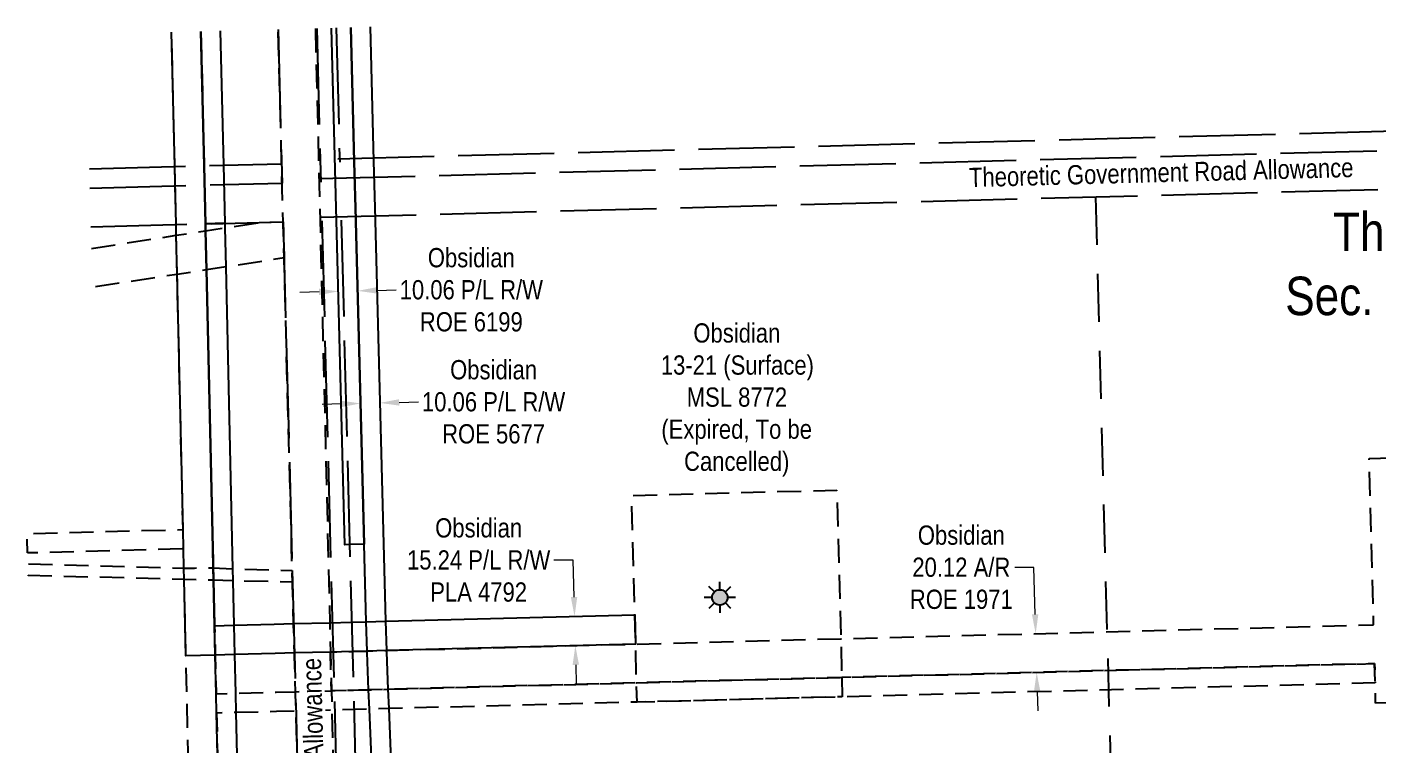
# Model space of a CAD drawing. Extents: x 624250 to 626671, y 5881450 to 5883152.
# Drawn here: x 625591 to 626292, y 5882091 to 5882463 of the extents above; entities that cross this region are included whole.
import ezdxf
from ezdxf.enums import TextEntityAlignment as Align

# ---------------------------------------------------------------- set-up
doc = ezdxf.new("R2010")
doc.units = 0
doc.header["$LTSCALE"] = 5
doc.header["$PDSIZE"] = 0.5
for name, pattern in [('foc-ACCESSROAD', [3.75, 2.5, -1.25]), ('foc-FLOWLINE', [3.75, 2.5, -1.25]), ('foc-LSD', [8, 5, -3]), ('foc-UNSURVEYED', [12.5, 10, -2.5])]:
    doc.linetypes.add(name, pattern=pattern)
doc.layers.get('Defpoints').update_dxf_attribs({"color": 9})
for name, color, linetype in [('C-AR', 13, 'foc-ACCESSROAD'), ('C-FLOWLINE', 13, 'foc-FLOWLINE'), ('C-RW', 13, 'Continuous'), ('C-SYMBOL', 7, 'Continuous'), ('C-WS', 13, 'foc-ACCESSROAD'), ('C-WS-S', 8, 'Continuous'), ('F-EZE', 190, 'foc-FLOWLINE'), ('F-RW', 190, 'Continuous'), ('L-ROAD-T', 7, 'Continuous'), ('L-SECTION-LSD', 7, 'foc-LSD'), ('L-USEC', 7, 'foc-UNSURVEYED')]:
    doc.layers.add(name, color=color, linetype=linetype)
for name, color, linetype, lineweight in [('C-AR-T', 13, 'Continuous', 9), ('C-RW-T', 13, 'Continuous', 9), ('C-WS-T', 13, 'Continuous', 9)]:
    doc.layers.add(name, color=color, linetype=linetype, lineweight=lineweight)
doc.styles.add('175L', font='ARIALN.TTF', dxfattribs={"height": 20})
doc.styles.add('80CG', font='ARIALN.TTF', dxfattribs={"height": 10})
doc.styles.add('80L', font='ARIALN.TTF', dxfattribs={"height": 10})
doc.dimstyles.new('Compass 5 000', dxfattribs={"dimscale": 5, "dimtxt": 9, "dimasz": 2, "dimexe": 0.2, "dimexo": 0.0625, "dimgap": 0.5, "dimtad": 0, "dimtih": 1, "dimtoh": 1, "dimzin": 0, "dimdsep": 46, "dimtxsty": '80CG', "dimcen": 0.1, "dimse1": 1, "dimse2": 1, "dimclrd": 256, "dimclrt": 256, "dimaunit": 1, "dimadec": 4, "dimazin": 0, "dimtfac": 0.06, "dimtofl": 0, "dimtmove": 0, "dimatfit": 1, "dimfxl": 0.2, "dimtolj": 1, "dimtzin": 0, "dimlwd": -1, "dimarcsym": 0})

# ---------------------------------------------------------------- blocks, each defined once
blk = doc.blocks.new('GAS')
h = blk.add_hatch(color=255)
h.dxf.hatch_style = 1
edge = h.paths.add_edge_path()
edge.add_arc((0, 0), 0.9, 0, 360)
for p, q in [((0, 0.81), (0, 1.62)), ((-0.81, 0), (-1.62, 0)), ((-0.57, 0.57), (-1.14, 1.14)), ((0.57, 0.57), (1.14, 1.14)), ((1.62, 0), (0.81, 0)), ((-0.57, -0.57), (-1.14, -1.14)), ((0, -0.81), (0, -1.62)), ((1.14, -1.14), (0.57, -0.57))]:
    blk.add_line(p, q)
blk.add_circle((0, 0), 0.8)
blk = doc.blocks.new('*D447')
at = {"layer": 'C-RW-T', "transparency": 16777216}
for p, q in [((625874.83, 5882186.24), (625864.83, 5882186.24)), ((625875.33, 5882167.02), (625874.83, 5882186.24)), ((625876.25, 5882131.78), (625876.51, 5882121.78))]:
    blk.add_line(p, q, dxfattribs=at)
for points in [[(625877, 5882167.06), (625873.66, 5882166.97), (625875.59, 5882157.02)], [(625877.91, 5882131.82), (625874.58, 5882131.73), (625875.99, 5882141.77)]]:
    blk.add_solid(points, dxfattribs=at)
at = {"layer": 'Defpoints', "color": 0, "transparency": 16777216}
for p in [(625833.92, 5882155.93), (625875.59, 5882157.02), (625834.32, 5882140.69)]:
    blk.add_point(p, dxfattribs=at)
at = {"layer": 'C-RW-T', "transparency": 16777216, "insert": (625825.74, 5882186.24), "char_height": 10, "attachment_point": 5, "style": '80CG'}
blk.add_mtext('\\A1;Obsidian\\P15.24 P/L R/W\\PPLA 4792', dxfattribs=at)
blk = doc.blocks.new('*D450')
at = {"layer": 'C-AR-T', "transparency": 16777216}
for p, q in [((626114.39, 5882182.46), (626104.39, 5882182.46)), ((626115.03, 5882158), (626114.39, 5882182.46)), ((626116.08, 5882117.88), (626116.34, 5882107.89))]:
    blk.add_line(p, q, dxfattribs=at)
for points in [[(626116.7, 5882158.04), (626113.36, 5882157.96), (626115.29, 5882148)], [(626117.74, 5882117.93), (626114.41, 5882117.84), (626115.81, 5882127.88)]]:
    blk.add_solid(points, dxfattribs=at)
at = {"layer": 'Defpoints', "color": 0, "transparency": 16777216}
for p in [(626115.29, 5882148), (626174.93, 5882149.56), (626175.45, 5882129.43)]:
    blk.add_point(p, dxfattribs=at)
at = {"layer": 'C-AR-T', "transparency": 16777216, "insert": (626076.65, 5882182.46), "char_height": 10, "attachment_point": 5, "style": '80CG'}
blk.add_mtext('\\A1;Obsidian\\P20.12 A/R\\PROE 1971', dxfattribs=at)
blk = doc.blocks.new('*D452')
at = {"layer": 'C-RW-T', "transparency": 16777216}
for p, q in [((625754.37, 5882267.39), (625744.37, 5882267.13)), ((625784.42, 5882268.17), (625794.42, 5882268.43))]:
    blk.add_line(p, q, dxfattribs=at)
for points in [[(625754.32, 5882269.05), (625754.41, 5882265.72), (625764.36, 5882267.65)], [(625784.38, 5882269.84), (625784.46, 5882266.5), (625774.42, 5882267.91)]]:
    blk.add_solid(points, dxfattribs=at)
at = {"layer": 'Defpoints', "color": 0, "transparency": 16777216}
for p in [(625774.42, 5882267.91), (625764.39, 5882266.41), (625774.46, 5882266.67)]:
    blk.add_point(p, dxfattribs=at)
at = {"layer": 'C-RW-T', "transparency": 16777216, "insert": (625833.5, 5882268.43), "char_height": 10, "attachment_point": 5, "style": '80CG'}
blk.add_mtext('\\A1;Obsidian\\P10.06 P/L R/W\\PROE 5677', dxfattribs=at)
blk = doc.blocks.new('*D453')
at = {"layer": 'C-RW-T', "transparency": 16777216}
for p, q in [((625742.78, 5882325.62), (625732.78, 5882325.36)), ((625772.83, 5882326.4), (625782.83, 5882326.66))]:
    blk.add_line(p, q, dxfattribs=at)
for points in [[(625742.73, 5882327.29), (625742.82, 5882323.95), (625752.77, 5882325.88)], [(625772.79, 5882328.07), (625772.88, 5882324.74), (625762.84, 5882326.14)]]:
    blk.add_solid(points, dxfattribs=at)
at = {"layer": 'Defpoints', "color": 0, "transparency": 16777216}
for p in [(625762.84, 5882326.14), (625753.33, 5882304.41), (625763.4, 5882304.67)]:
    blk.add_point(p, dxfattribs=at)
at = {"layer": 'C-RW-T', "transparency": 16777216, "insert": (625821.92, 5882326.66), "char_height": 10, "attachment_point": 5, "style": '80CG'}
blk.add_mtext('\\A1;Obsidian\\P10.06 P/L R/W\\PROE 6199', dxfattribs=at)

msp = doc.modelspace()

# ---------------------------------------------------------------- linework, layer by layer
at = {"layer": 'C-AR', "flags": 128}
msp.add_lwpolyline([(625740.875, 5882462.523), (625743.293, 5882362.552), (625748.345, 5882153.703), (625748.712, 5882138.458), (625749.2, 5882118.332), (625749.444, 5882108.27), (625753.047, 5881959.292), (625753.377, 5881945.667), (625754.751, 5881888.871), (625754.994, 5881878.819), (625756.059, 5881834.788), (625760.694, 5881793.924), (625769.426, 5881780.631), (625770.235, 5881749.561), (625741.303, 5881786.264), (625738.449, 5881811.423), (625737.582, 5881844.692), (625736.703, 5881878.401), (625736.441, 5881888.452), (625734.523, 5881962.058), (625734.168, 5881975.704), (625730.726, 5882107.782), (625730.463, 5882117.845), (625729.939, 5882137.969), (625729.542, 5882153.213), (625728.982, 5882174.699), (625728.823, 5882180.805), (625728.492, 5882193.5), (625724.589, 5882343.254), (625724.1, 5882362.046), (625723.314, 5882392.201), (625721.495, 5882462.013)], dxfattribs=at)
at = {"layer": 'C-FLOWLINE', "flags": 128}
for points in [[(626292.172, 5881473.637), (626234.839, 5881528.056), (626191.01, 5881569.656), (626155.318, 5881603.539), (626025.18, 5881727.069), (626022.261, 5881833.202), (625886.617, 5881829.838), (625833.439, 5881876.066), (625818.089, 5881889.41), (625765.397, 5881935.218), (625753.377, 5881945.667), (625734.523, 5881962.058), (625724.22, 5881971.014), (625702.226, 5881990.134), (625691.963, 5881999.055), (625676.4, 5882012.585), (625673.563, 5882136.5), (625672.655, 5882176.148), (625672.521, 5882182.012), (625672.292, 5882192.036), (625591.213, 5882189.924), (625590.932, 5882199.985), (625672.062, 5882202.099), (625669.026, 5882334.709), (625668.561, 5882355.007), (625668.433, 5882360.571), (625667.743, 5882390.729), (625666.144, 5882460.556)], [(625681.387, 5882460.957), (625682.987, 5882391.132), (625683.677, 5882360.976), (625683.76, 5882357.344), (625684.225, 5882337.047), (625687.536, 5882192.433), (625687.769, 5882182.268), (625687.918, 5882175.756), (625688.458, 5882152.143), (625688.808, 5882136.897), (625689.269, 5882116.772), (625699.32, 5882117.033), (625720.401, 5882117.583), (625730.463, 5882117.845), (625749.2, 5882118.332), (625760.618, 5882118.63), (625768.529, 5882118.837), (625778.591, 5882119.098), (625907.819, 5882122.46), (626014.527, 5882125.238), (626291.5, 5882132.461), (626291.76, 5882122.485), (626291.364, 5882122.388), (626014.792, 5882115.175), (625908.084, 5882112.397), (625779.004, 5882109.039), (625768.941, 5882108.778), (625760.88, 5882108.568), (625749.444, 5882108.27), (625730.726, 5882107.782), (625720.663, 5882107.52), (625699.55, 5882106.97), (625689.499, 5882106.708), (625691.652, 5882012.665), (625701.914, 5882003.744), (625723.864, 5881984.661), (625734.168, 5881975.704), (625753.047, 5881959.292), (625765.042, 5881948.865), (625775.333, 5881939.918), (625817.736, 5881903.055), (625833.086, 5881889.711), (625890.278, 5881839.993), (626032.201, 5881843.691), (626035.124, 5881731.509), (626205.236, 5881570.03), (626306.368, 5881474.04)]]:
    msp.add_lwpolyline(points, dxfattribs=at)
at = {"layer": 'C-RW'}
for points in [[(625681.387, 5882460.957), (625682.987, 5882391.132), (625683.677, 5882360.976), (625683.76, 5882357.344), (625684.225, 5882337.047), (625687.536, 5882192.433), (625687.769, 5882182.268), (625687.918, 5882175.756), (625688.458, 5882152.143), (625698.511, 5882152.405), (625719.479, 5882152.951), (625729.542, 5882153.213), (625748.345, 5882153.703), (625759.696, 5882153.999), (625767.318, 5882154.198), (625777.381, 5882154.459), (625906.887, 5882157.834), (625907.263, 5882143.576), (625907.289, 5882142.585), (625777.777, 5882139.216), (625767.715, 5882138.954), (625760.093, 5882138.756), (625748.712, 5882138.458), (625729.939, 5882137.969), (625719.877, 5882137.707), (625698.86, 5882137.159), (625688.808, 5882136.897), (625673.563, 5882136.5), (625672.655, 5882176.148), (625672.521, 5882182.012), (625672.292, 5882192.036), (625672.062, 5882202.099), (625669.026, 5882334.709), (625668.561, 5882355.007), (625668.433, 5882360.571), (625667.743, 5882390.729), (625666.144, 5882460.556)], [(625691.44, 5882461.222), (625693.038, 5882391.398), (625693.729, 5882361.241), (625683.677, 5882360.976), (625682.987, 5882391.132), (625681.387, 5882460.957)], [(625759.271, 5882463.008), (625761.09, 5882393.195), (625761.875, 5882363.041), (625761.897, 5882362.253), (625766.268, 5882194.484), (625758.646, 5882194.286), (625756.205, 5882194.223), (625751.813, 5882362.776), (625749.208, 5882462.743)], [(625772.902, 5882012.172), (625768.941, 5882108.778), (625768.529, 5882118.837), (625767.736, 5882138.169), (625767.715, 5882138.954), (625767.318, 5882154.198), (625766.268, 5882194.484), (625761.897, 5882362.253), (625761.875, 5882363.041), (625761.09, 5882393.195), (625759.271, 5882463.008)], [(625769.333, 5882463.273), (625771.153, 5882393.46), (625771.938, 5882363.305), (625771.959, 5882362.516), (625777.381, 5882154.459), (625777.777, 5882139.216), (625777.798, 5882138.431), (625778.591, 5882119.098), (625779.004, 5882109.039), (625781.018, 5882059.906)]]:
    msp.add_lwpolyline(points, dxfattribs=at)
at = {"layer": 'C-WS', "flags": 128}
msp.add_lwpolyline([(625624.425, 5882348.219), (625668.561, 5882355.007), (625683.76, 5882357.344), (625693.783, 5882358.885), (625712.3, 5882361.733), (625724.1, 5882362.046), (625724.589, 5882343.254), (625694.248, 5882338.587), (625684.225, 5882337.047), (625669.026, 5882334.709), (625624.954, 5882327.932)], dxfattribs=at)
for points in [[(626418.027, 5882163.775), (626418.418, 5882148.771), (626419.294, 5882115.14), (626292.038, 5882111.825), (626291.76, 5882122.485), (626291.5, 5882132.461), (626014.527, 5882125.238), (625907.819, 5882122.46), (625778.591, 5882119.098), (625768.529, 5882118.837), (625760.618, 5882118.63), (625749.2, 5882118.332), (625748.712, 5882138.458), (625760.094, 5882138.756), (625767.715, 5882138.954), (625777.777, 5882139.216), (625907.289, 5882142.585), (626013.996, 5882145.363), (626290.976, 5882152.586), (626288.723, 5882239.08), (626415.979, 5882242.396), (626418.027, 5882163.775)], [(626014.527, 5882125.238), (626014.792, 5882115.175), (625908.084, 5882112.397), (625907.819, 5882122.46), (625907.289, 5882142.585), (625907.263, 5882143.576), (625906.887, 5882157.834), (625905.256, 5882219.796), (626011.962, 5882222.605), (626013.969, 5882146.386), (626013.996, 5882145.363), (626014.527, 5882125.238)]]:
    msp.add_lwpolyline(points, close=True, dxfattribs=at)
at = {"layer": 'F-EZE', "flags": 128}
msp.add_lwpolyline([(625728.823, 5882180.805), (625728.982, 5882174.699), (625718.906, 5882174.959), (625697.982, 5882175.497), (625687.918, 5882175.756), (625672.655, 5882176.148), (625591.539, 5882178.236), (625591.494, 5882179.861), (625591.369, 5882184.341), (625672.521, 5882182.012), (625677.944, 5882182.114), (625687.769, 5882182.268), (625697.842, 5882181.602), (625718.747, 5882181.064), (625728.823, 5882180.805)], close=True, dxfattribs=at)
at = {"layer": 'F-RW'}
msp.add_lwpolyline([(625691.652, 5882012.665), (625689.499, 5882106.708), (625689.268, 5882116.772), (625688.808, 5882136.897), (625688.458, 5882152.143), (625687.918, 5882175.756), (625687.769, 5882182.268), (625687.536, 5882192.433), (625684.225, 5882337.047), (625683.76, 5882357.344), (625683.677, 5882360.975), (625693.729, 5882361.241), (625693.783, 5882358.885), (625694.248, 5882338.587), (625697.842, 5882181.602), (625697.982, 5882175.497), (625698.511, 5882152.405), (625698.86, 5882137.159), (625699.321, 5882117.033), (625699.551, 5882106.97), (625701.914, 5882003.744)], dxfattribs=at)
at = {"layer": 'L-SECTION-LSD'}
msp.add_line((626146.346, 5882375.001), (626167.784, 5881570.936), dxfattribs=at)
at = {"layer": 'L-USEC'}
for p, q in [((625752.572, 5882394.822), (626548.599, 5882415.785)), ((625742.774, 5882384.497), (626548.864, 5882405.726))]:
    msp.add_line(p, q, dxfattribs=at)
at = {"layer": 'L-USEC', "flags": 128}
for points in [[(625721.495, 5882462.013), (625723.576, 5882382.156)], [(625741.604, 5882462.543), (625743.686, 5882382.686)], [(625751.664, 5882462.808), (625753.483, 5882393.01)], [(625623.348, 5882389.576), (625723.303, 5882392.216), (625723.314, 5882392.216)], [(625623.61, 5882379.516), (625723.569, 5882382.156), (625723.576, 5882382.156)], [(625743.298, 5882364.387), (626549.394, 5882385.616)], [(625624.134, 5882359.406), (625724.1, 5882362.046)], [(625724.1, 5882362.046), (625724.1, 5882362.046), (625745.054, 5881557.936)], [(625744.21, 5882362.576), (625744.21, 5882362.57), (625765.164, 5881558.46)], [(625754.269, 5882362.841), (625754.27, 5882362.832), (625775.223, 5881558.723)]]:
    msp.add_lwpolyline(points, dxfattribs=at)

# ---------------------------------------------------------------- block references
at = {"layer": 'C-WS-S', "xscale": 5.000000000000009, "yscale": 5.000000000000009, "zscale": 5.000000000000009}
msp.add_blockref('GAS', (625951.123, 5882166.838), dxfattribs=at)

# ---------------------------------------------------------------- texts
at = {"layer": 'C-SYMBOL', "color": 3, "insert": (626347.539, 5882366.854), "char_height": 20, "width": 203.24229, "attachment_point": 2, "style": '175L'}
msp.add_mtext('Theor. N.W.1/4 \\PSec. 21-47-8-W.5M.', dxfattribs=at)
at = {"layer": 'C-WS-T', "insert": (625919.792, 5882309.274), "char_height": 10, "attachment_point": 1, "style": '80L'}
msp.add_mtext_dynamic_manual_height_columns('\\pi17.56742;Obsidian\\P\\pi0.65064;13-21 (Surface)\\P\\pi14.10221;MSL 8772\\P\\pi0.91667;(Expired, To be \\P\\pi12.72772;Cancelled)', width=78.96841, gutter_width=49.983, heights=[0], dxfattribs=at)
at = {"layer": 'L-ROAD-T', "style": '80L'}
msp.add_text('Theoretic Government Road Allowance', height=10, rotation=1.508352, dxfattribs=at).set_placement((626180.546, 5882387.656), align=Align.MIDDLE_CENTER)

# ---------------------------------------------------------------- dimensions: what is measured, and where the dimension line sits
at = {"layer": 'C-AR-T'}
dim = msp.add_linear_dim(base=(626115.29, 5882148.005), p1=(626175.453, 5882129.434), p2=(626174.929, 5882149.56), angle=91.493825, text='Obsidian\\P20.12 A/R\\PROE 1971', dimstyle='Compass 5 000', dxfattribs=at)
dim.commit()
dim.dimension.update_dxf_attribs({"geometry": '*D450', "text_midpoint": (626076.646, 5882182.46), "dimtype": 161})
at = {"layer": 'C-RW-T'}
for base, p1, p2, angle, text, picture, middle in [((625762.837, 5882326.143), (625753.334, 5882304.406), (625763.397, 5882304.668), 1.492554, 'Obsidian\\P10.06 P/L R/W\\PROE 6199', '*D453', (625821.917, 5882326.664)), ((625774.424, 5882267.91), (625764.394, 5882266.406), (625774.457, 5882266.668), 1.492662, 'Obsidian\\P10.06 P/L R/W\\PROE 5677', '*D452', (625833.504, 5882268.431)), ((625875.59, 5882157.019), (625834.321, 5882140.687), (625833.923, 5882155.933), 91.492655, 'Obsidian\\P15.24 P/L R/W\\PPLA 4792', '*D447', (625825.742, 5882186.235))]:
    dim = msp.add_linear_dim(base=base, p1=p1, p2=p2, angle=angle, text=text, dimstyle='Compass 5 000', dxfattribs=at)
    dim.commit()
    dim.dimension.update_dxf_attribs({"geometry": picture, "text_midpoint": middle, "dimtype": 161})

# ---------------------------------------------------------------- next in the draw order: texts
at = {"layer": 'L-ROAD-T', "insert": (625736.357, 5882035.278), "char_height": 10, "width": 201.48678, "attachment_point": 2, "rotation": 91.492698, "style": '80L', "bg_fill": 3, "box_fill_scale": 1.15, "bg_fill_color": 256, "bg_fill_true_color": 256, "bg_fill_transparency": 0}
msp.add_mtext('Theoretic Government Road Allowance', dxfattribs=at)

doc.saveas('drawing.dxf')
